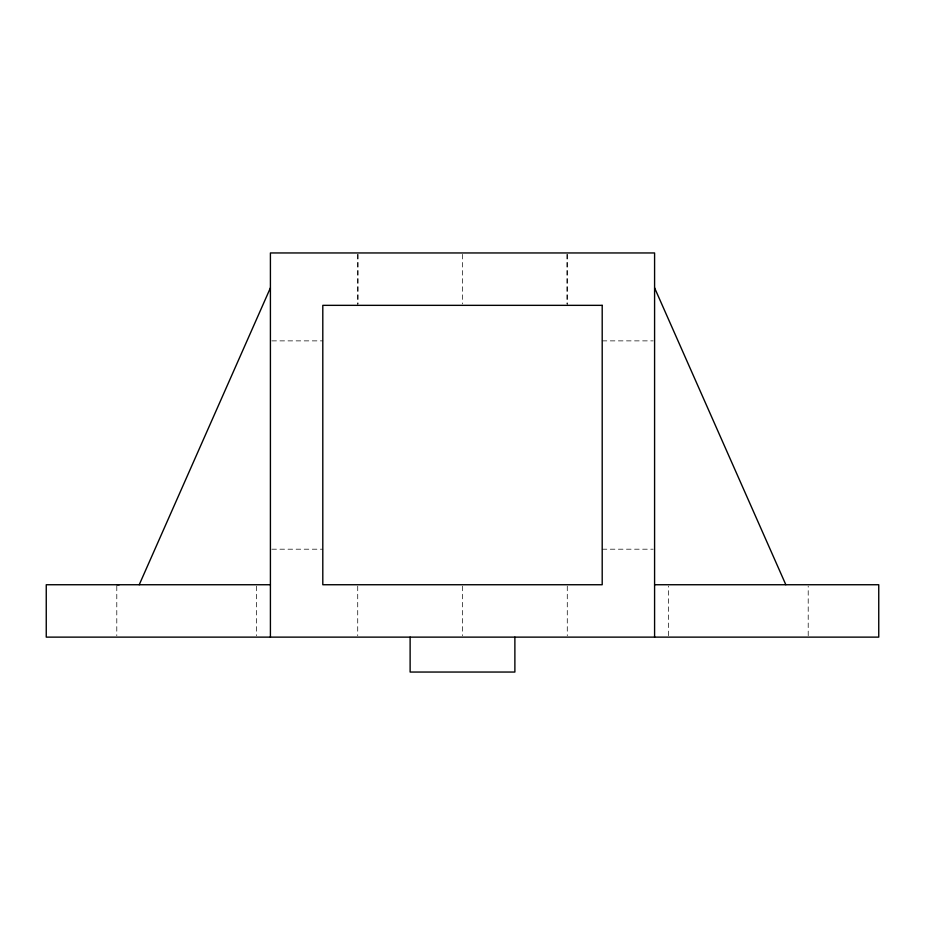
<?xml version="1.0" encoding="UTF-8"?>
<svg xmlns="http://www.w3.org/2000/svg" width="925" height="925" viewBox="0 0 925 925"><rect width="100%" height="100%" fill="white"/><g stroke="black" fill="none" stroke-linecap="round" stroke-linejoin="round"><path stroke-width="0.69" stroke-dasharray="4.62 3.47" d="M668.509 635.706L668.509 586.149M808.207 635.706L808.207 586.149M271.834 340.874L322.802 340.874M602.198 340.874L653.166 340.874M271.834 549.196L322.802 549.196M602.198 549.196L653.166 549.196M567.279 586.149L567.279 635.706M567.245 254.363L567.245 305.342M566.99 254.363L566.99 303.92M462.5 254.363L462.5 303.92M462.5 586.149L462.5 635.706M358.01 254.363L358.01 303.92M357.755 254.363L357.755 305.342M357.721 586.149L357.721 635.706M256.491 586.149L256.491 635.706M116.793 586.149L116.793 635.706"/><path stroke-width="1.39" d="M139.224 584.739L270.412 287.872M654.588 287.872L785.834 584.727M270.412 584.739L46.25 584.739L46.25 637.128L878.75 637.128L878.75 584.739L654.588 584.739M116.793 584.739L119.175 584.739M654.588 637.128L654.588 252.953L270.412 252.953L270.412 637.128M514.878 637.128L514.878 672.047L410.122 672.047L410.122 637.128M602.198 305.342L322.802 305.342L322.802 584.739L602.198 584.739L602.198 305.342"/></g></svg>
